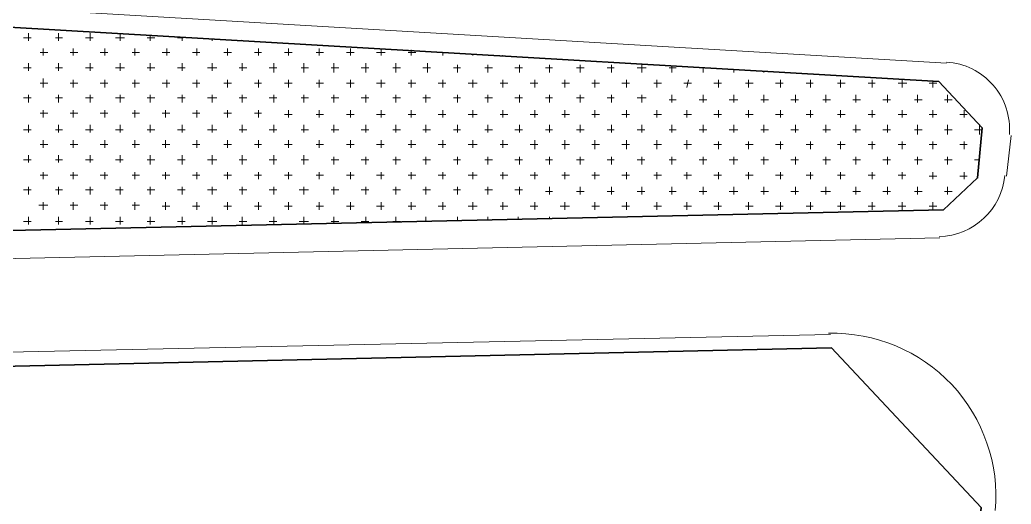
# Model space of a CAD drawing. Header units: millimetres. Extents: x -1787 to 4633, y 81 to 2259.
# Drawn here: x 1353.8 to 1558.5, y 1510.8 to 1611 of the extents above; entities that cross this region are included whole.
import ezdxf

# ---------------------------------------------------------------- set-up
doc = ezdxf.new("R2010")
doc.units = ezdxf.units.MM
doc.header["$MEASUREMENT"] = 0
doc.layers.get('0').update_dxf_attribs({"linetype": 'CONTINUOUS'})

msp = doc.modelspace()

# ---------------------------------------------------------------- linework, layer by layer
at = {"color": 5, "linetype": 'Continuous', "lineweight": 20, "true_color": 0x000005}
for points in [[(700.77438, 1651.73576), (1545.15178, 1601.99496), (1545.15178, 1601.99496)], [(1558.5295, 1587.03624), (1557.55657, 1578.64476), (1557.55657, 1578.64476)], [(1543.814, 1565.87512), (551.91683, 1543.74107), (551.91683, 1543.74107)], [(1174.95376, 1538.5116), (1521.19349, 1545.93015), (1521.19349, 1545.93015)]]:
    msp.add_lwpolyline(points, dxfattribs=at)
at = {"color": 1, "linetype": 'Continuous', "lineweight": 35, "true_color": 0x000001}
for points in [[(1543.57077, 1598.22488), (698.95014, 1647.72245), (531.72863, 1598.22488), (523.33715, 1582.29323), (527.95855, 1568.0642), (553.13299, 1549.70024), (1544.5437, 1571.71267), (1551.5974, 1578.27991), (1552.57033, 1588.61724)], [(1150.99548, 1511.02646), (1174.95376, 1535.34959), (1521.43673, 1543.13299), (1552.3271, 1510.17515), (1519.61249, 1133.77474), (1489.3302, 1106.04638), (1174.95376, 1106.28961), (1150.63063, 1130.61274)]]:
    msp.add_lwpolyline(points, close=True, dxfattribs=at)
at = {"color": 3, "linetype": 'Continuous', "lineweight": 15, "true_color": 0x000003}
for points in [[(1354.58007, 1607.22444), (1356.16107, 1607.22444), (1356.16107, 1607.22444)], [(1355.55299, 1606.61636), (1355.55299, 1608.19736), (1355.55299, 1608.19736)], [(1361.14731, 1607.22444), (1362.6067, 1607.22444), (1362.6067, 1607.22444)], [(1361.75539, 1606.61636), (1361.75539, 1608.19736), (1361.75539, 1608.19736)], [(1367.34971, 1607.22444), (1368.93071, 1607.22444), (1368.93071, 1607.22444)], [(1368.32263, 1606.61636), (1368.32263, 1608.19736), (1368.32263, 1608.19736)], [(1373.55211, 1607.22444), (1375.37634, 1607.22444), (1375.37634, 1607.22444)], [(1374.52503, 1606.61636), (1374.52503, 1608.19736), (1374.52503, 1608.19736)], [(1380.11935, 1607.22444), (1381.70035, 1607.22444), (1381.70035, 1607.22444)], [(1380.72743, 1606.61636), (1380.72743, 1607.83251), (1380.72743, 1607.83251)], [(1386.32175, 1607.22444), (1387.5379, 1607.22444), (1387.5379, 1607.22444)], [(1387.29467, 1606.61636), (1387.29467, 1607.22444), (1387.29467, 1607.22444)], [(1393.49707, 1606.61636), (1393.49707, 1606.98121), (1393.49707, 1606.98121)], [(1399.69947, 1606.61636), (1399.57785, 1606.73797), (1399.57785, 1606.73797)], [(1357.9853, 1604.18405), (1359.56631, 1604.18405), (1359.56631, 1604.18405)], [(1358.59338, 1603.57597), (1358.59338, 1605.03536), (1358.59338, 1605.03536)], [(1364.1877, 1604.18405), (1365.7687, 1604.18405), (1365.7687, 1604.18405)], [(1364.79578, 1603.57597), (1364.79578, 1605.03536), (1364.79578, 1605.03536)], [(1370.3901, 1604.18405), (1371.9711, 1604.18405), (1371.9711, 1604.18405)], [(1371.36302, 1603.57597), (1371.36302, 1605.03536), (1371.36302, 1605.03536)], [(1376.95734, 1604.18405), (1378.53835, 1604.18405), (1378.53835, 1604.18405)], [(1377.56542, 1603.57597), (1377.56542, 1605.03536), (1377.56542, 1605.03536)], [(1383.15974, 1604.18405), (1384.74074, 1604.18405), (1384.74074, 1604.18405)], [(1384.13267, 1603.57597), (1384.13267, 1605.03536), (1384.13267, 1605.03536)], [(1389.48375, 1604.18405), (1390.94314, 1604.18405), (1390.94314, 1604.18405)], [(1390.33506, 1603.57597), (1390.33506, 1605.03536), (1390.33506, 1605.03536)], [(1395.92938, 1604.18405), (1397.51039, 1604.18405), (1397.51039, 1604.18405)], [(1396.65908, 1603.57597), (1396.65908, 1605.03536), (1396.65908, 1605.03536)], [(1402.2534, 1604.18405), (1403.71278, 1604.18405), (1403.71278, 1604.18405)], [(1403.10471, 1603.57597), (1403.10471, 1605.03536), (1403.10471, 1605.03536)], [(1408.45579, 1604.18405), (1410.0368, 1604.18405), (1410.0368, 1604.18405)], [(1409.3071, 1603.57597), (1409.3071, 1605.03536), (1409.3071, 1605.03536)], [(1415.02304, 1604.18405), (1416.48243, 1604.18405), (1416.48243, 1604.18405)], [(1415.63112, 1603.57597), (1415.63112, 1605.03536), (1415.63112, 1605.03536)], [(1421.22544, 1604.18405), (1422.80644, 1604.18405), (1422.80644, 1604.18405)], [(1422.07675, 1603.57597), (1422.07675, 1605.03536), (1422.07675, 1605.03536)], [(1427.42783, 1604.18405), (1429.25207, 1604.18405), (1429.25207, 1604.18405)], [(1428.40076, 1603.57597), (1428.40076, 1605.03536), (1428.40076, 1605.03536)], [(1433.99508, 1604.18405), (1435.57608, 1604.18405), (1435.57608, 1604.18405)], [(1434.60316, 1603.57597), (1434.60316, 1604.79212), (1434.60316, 1604.79212)], [(1440.19748, 1604.18405), (1441.77848, 1604.18405), (1441.77848, 1604.18405)], [(1441.1704, 1603.57597), (1441.1704, 1604.18405), (1441.1704, 1604.18405)], [(1447.3728, 1603.57597), (1447.3728, 1603.8192), (1447.3728, 1603.8192)], [(1453.5752, 1603.57597), (1453.45358, 1603.57597), (1453.45358, 1603.57597)], [(1355.55299, 1600.41396), (1355.55299, 1601.99496), (1355.55299, 1601.99496)], [(1361.75539, 1600.41396), (1361.75539, 1601.99496), (1361.75539, 1601.99496)], [(1368.32263, 1600.41396), (1368.32263, 1601.99496), (1368.32263, 1601.99496)], [(1374.52503, 1600.41396), (1374.52503, 1601.99496), (1374.52503, 1601.99496)], [(1380.72743, 1600.41396), (1380.72743, 1601.99496), (1380.72743, 1601.99496)], [(1387.29467, 1600.41396), (1387.29467, 1601.99496), (1387.29467, 1601.99496)], [(1393.49707, 1600.41396), (1393.49707, 1601.99496), (1393.49707, 1601.99496)], [(1399.69947, 1600.41396), (1399.69947, 1601.99496), (1399.69947, 1601.99496)], [(1406.26671, 1600.04911), (1406.26671, 1601.99496), (1406.26671, 1601.99496)], [(1412.46911, 1600.04911), (1412.46911, 1601.99496), (1412.46911, 1601.99496)], [(1418.67151, 1600.04911), (1418.67151, 1601.99496), (1418.67151, 1601.99496)], [(1425.23875, 1600.04911), (1425.23875, 1601.99496), (1425.23875, 1601.99496)], [(1431.44115, 1600.04911), (1431.44115, 1601.99496), (1431.44115, 1601.99496)], [(1438.0084, 1600.04911), (1438.0084, 1601.99496), (1438.0084, 1601.99496)], [(1444.21079, 1600.04911), (1444.21079, 1601.63012), (1444.21079, 1601.63012)], [(1450.41319, 1600.04911), (1450.41319, 1601.63012), (1450.41319, 1601.63012)], [(1456.98044, 1600.04911), (1456.98044, 1601.63012), (1456.98044, 1601.63012)], [(1463.18283, 1600.04911), (1463.18283, 1601.63012), (1463.18283, 1601.63012)], [(1469.50685, 1600.04911), (1469.50685, 1601.63012), (1469.50685, 1601.63012)], [(1475.95248, 1600.04911), (1475.95248, 1601.63012), (1475.95248, 1601.63012)], [(1482.27649, 1600.04911), (1482.27649, 1601.63012), (1482.27649, 1601.63012)], [(1488.47889, 1600.04911), (1488.47889, 1601.38689), (1488.47889, 1601.38689)], [(1354.58007, 1601.02204), (1356.16107, 1601.02204), (1356.16107, 1601.02204)], [(1361.14731, 1601.02204), (1362.6067, 1601.02204), (1362.6067, 1601.02204)], [(1367.34971, 1601.02204), (1368.93071, 1601.02204), (1368.93071, 1601.02204)], [(1373.55211, 1601.02204), (1375.37634, 1601.02204), (1375.37634, 1601.02204)], [(1380.11935, 1601.02204), (1381.70035, 1601.02204), (1381.70035, 1601.02204)], [(1386.32175, 1601.02204), (1387.90275, 1601.02204), (1387.90275, 1601.02204)], [(1392.52415, 1601.02204), (1394.47, 1601.02204), (1394.47, 1601.02204)], [(1399.09139, 1601.02204), (1400.67239, 1601.02204), (1400.67239, 1601.02204)], [(1405.29379, 1601.02204), (1406.87479, 1601.02204), (1406.87479, 1601.02204)], [(1411.86103, 1601.02204), (1413.44204, 1601.02204), (1413.44204, 1601.02204)], [(1418.06343, 1601.02204), (1419.64443, 1601.02204), (1419.64443, 1601.02204)], [(1424.26583, 1601.02204), (1425.84683, 1601.02204), (1425.84683, 1601.02204)], [(1430.83307, 1601.02204), (1432.41408, 1601.02204), (1432.41408, 1601.02204)], [(1437.03547, 1601.02204), (1438.61647, 1601.02204), (1438.61647, 1601.02204)], [(1443.35948, 1601.02204), (1444.81887, 1601.02204), (1444.81887, 1601.02204)], [(1449.80511, 1601.02204), (1451.38612, 1601.02204), (1451.38612, 1601.02204)], [(1456.00751, 1601.02204), (1457.58851, 1601.02204), (1457.58851, 1601.02204)], [(1462.33152, 1601.02204), (1463.79091, 1601.02204), (1463.79091, 1601.02204)], [(1468.77715, 1601.02204), (1470.35816, 1601.02204), (1470.35816, 1601.02204)], [(1475.10117, 1601.02204), (1476.56055, 1601.02204), (1476.56055, 1601.02204)], [(1481.30356, 1601.02204), (1483.1278, 1601.02204), (1483.1278, 1601.02204)], [(1487.87081, 1601.02204), (1489.3302, 1601.02204), (1489.3302, 1601.02204)], [(1494.07321, 1601.02204), (1495.65421, 1601.02204), (1495.65421, 1601.02204)], [(1494.92452, 1600.04911), (1494.92452, 1601.02204), (1494.92452, 1601.02204)], [(1501.24853, 1600.04911), (1501.24853, 1600.77881), (1501.24853, 1600.77881)], [(1507.45093, 1600.04911), (1507.45093, 1600.41396), (1507.45093, 1600.41396)], [(1357.9853, 1597.86003), (1359.56631, 1597.86003), (1359.56631, 1597.86003)], [(1358.59338, 1597.00872), (1358.59338, 1598.83296), (1358.59338, 1598.83296)], [(1364.1877, 1597.86003), (1365.7687, 1597.86003), (1365.7687, 1597.86003)], [(1364.79578, 1597.00872), (1364.79578, 1598.58973), (1364.79578, 1598.58973)], [(1370.3901, 1597.86003), (1371.9711, 1597.86003), (1371.9711, 1597.86003)], [(1371.36302, 1597.00872), (1371.36302, 1598.58973), (1371.36302, 1598.58973)], [(1376.95734, 1597.86003), (1378.53835, 1597.86003), (1378.53835, 1597.86003)], [(1377.56542, 1597.00872), (1377.56542, 1598.58973), (1377.56542, 1598.58973)], [(1383.15974, 1597.86003), (1384.74074, 1597.86003), (1384.74074, 1597.86003)], [(1384.13267, 1597.00872), (1384.13267, 1598.58973), (1384.13267, 1598.58973)], [(1389.48375, 1597.86003), (1390.94314, 1597.86003), (1390.94314, 1597.86003)], [(1390.33506, 1597.00872), (1390.33506, 1598.58973), (1390.33506, 1598.58973)], [(1395.92938, 1597.86003), (1397.51039, 1597.86003), (1397.51039, 1597.86003)], [(1396.65908, 1597.00872), (1396.65908, 1598.58973), (1396.65908, 1598.58973)], [(1402.2534, 1597.86003), (1403.71278, 1597.86003), (1403.71278, 1597.86003)], [(1403.10471, 1597.00872), (1403.10471, 1598.58973), (1403.10471, 1598.58973)], [(1408.45579, 1597.86003), (1410.0368, 1597.86003), (1410.0368, 1597.86003)], [(1409.3071, 1597.00872), (1409.3071, 1598.58973), (1409.3071, 1598.58973)], [(1415.02304, 1597.86003), (1416.48243, 1597.86003), (1416.48243, 1597.86003)], [(1415.63112, 1597.00872), (1415.63112, 1598.58973), (1415.63112, 1598.58973)], [(1421.22544, 1597.86003), (1422.80644, 1597.86003), (1422.80644, 1597.86003)], [(1422.07675, 1597.00872), (1422.07675, 1598.58973), (1422.07675, 1598.58973)], [(1427.42783, 1597.86003), (1429.25207, 1597.86003), (1429.25207, 1597.86003)], [(1428.40076, 1597.00872), (1428.40076, 1598.58973), (1428.40076, 1598.58973)], [(1433.99508, 1597.86003), (1435.57608, 1597.86003), (1435.57608, 1597.86003)], [(1434.60316, 1597.00872), (1434.60316, 1598.58973), (1434.60316, 1598.58973)], [(1440.19748, 1597.86003), (1441.77848, 1597.86003), (1441.77848, 1597.86003)], [(1441.1704, 1597.00872), (1441.1704, 1598.58973), (1441.1704, 1598.58973)], [(1446.39987, 1597.86003), (1448.22411, 1597.86003), (1448.22411, 1597.86003)], [(1447.3728, 1597.00872), (1447.3728, 1598.58973), (1447.3728, 1598.58973)], [(1452.96712, 1597.86003), (1454.54812, 1597.86003), (1454.54812, 1597.86003)], [(1453.5752, 1597.00872), (1453.5752, 1598.58973), (1453.5752, 1598.58973)], [(1459.16952, 1597.86003), (1460.75052, 1597.86003), (1460.75052, 1597.86003)], [(1460.14244, 1597.00872), (1460.14244, 1598.58973), (1460.14244, 1598.58973)], [(1465.73676, 1597.86003), (1467.31777, 1597.86003), (1467.31777, 1597.86003)], [(1466.34484, 1597.00872), (1466.34484, 1598.58973), (1466.34484, 1598.58973)], [(1471.93916, 1597.86003), (1473.52016, 1597.86003), (1473.52016, 1597.86003)], [(1472.54724, 1597.00872), (1472.54724, 1598.58973), (1472.54724, 1598.58973)], [(1478.14156, 1597.86003), (1479.72256, 1597.86003), (1479.72256, 1597.86003)], [(1479.11448, 1597.00872), (1479.11448, 1598.58973), (1479.11448, 1598.58973)], [(1484.7088, 1597.86003), (1486.28981, 1597.86003), (1486.28981, 1597.86003)], [(1485.31688, 1597.00872), (1485.31688, 1598.58973), (1485.31688, 1598.58973)], [(1490.9112, 1597.86003), (1492.4922, 1597.86003), (1492.4922, 1597.86003)], [(1491.51928, 1597.00872), (1491.88412, 1598.58973), (1491.88412, 1598.58973)], [(1497.1136, 1597.86003), (1498.6946, 1597.86003), (1498.6946, 1597.86003)], [(1498.08652, 1597.00872), (1498.08652, 1598.58973), (1498.08652, 1598.58973)], [(1503.68084, 1597.86003), (1505.26185, 1597.86003), (1505.26185, 1597.86003)], [(1504.28892, 1597.00872), (1504.28892, 1598.58973), (1504.28892, 1598.58973)], [(1509.88324, 1597.86003), (1511.46424, 1597.86003), (1511.46424, 1597.86003)], [(1510.85616, 1597.00872), (1510.85616, 1598.58973), (1510.85616, 1598.58973)], [(1516.20725, 1597.86003), (1517.66664, 1597.86003), (1517.66664, 1597.86003)], [(1517.05856, 1597.00872), (1517.05856, 1598.58973), (1517.05856, 1598.58973)], [(1522.65288, 1597.86003), (1524.23389, 1597.86003), (1524.23389, 1597.86003)], [(1523.26096, 1597.00872), (1523.26096, 1598.58973), (1523.26096, 1598.58973)], [(1528.9769, 1597.86003), (1530.43628, 1597.86003), (1530.43628, 1597.86003)], [(1529.82821, 1597.00872), (1529.82821, 1598.58973), (1529.82821, 1598.58973)], [(1535.17929, 1597.86003), (1537.00353, 1597.86003), (1537.00353, 1597.86003)], [(1536.0306, 1597.00872), (1536.0306, 1598.58973), (1536.0306, 1598.58973)], [(1541.62492, 1597.86003), (1543.20593, 1597.86003), (1543.20593, 1597.86003)], [(1542.35462, 1597.00872), (1542.35462, 1598.22488), (1542.35462, 1598.22488)], [(1355.55299, 1593.84672), (1355.55299, 1595.42772), (1355.55299, 1595.42772)], [(1361.75539, 1593.84672), (1361.75539, 1595.42772), (1361.75539, 1595.42772)], [(1368.32263, 1593.84672), (1368.32263, 1595.42772), (1368.32263, 1595.42772)], [(1374.52503, 1593.84672), (1374.52503, 1595.42772), (1374.52503, 1595.42772)], [(1380.72743, 1593.84672), (1380.72743, 1595.42772), (1380.72743, 1595.42772)], [(1387.29467, 1593.84672), (1387.29467, 1595.42772), (1387.29467, 1595.42772)], [(1393.49707, 1593.84672), (1393.49707, 1595.42772), (1393.49707, 1595.42772)], [(1399.69947, 1593.84672), (1399.69947, 1595.42772), (1399.69947, 1595.42772)], [(1406.26671, 1593.84672), (1406.26671, 1595.42772), (1406.26671, 1595.42772)], [(1412.46911, 1593.84672), (1412.46911, 1595.42772), (1412.46911, 1595.42772)], [(1418.67151, 1593.84672), (1418.67151, 1595.42772), (1418.67151, 1595.42772)], [(1425.23875, 1593.84672), (1425.23875, 1595.42772), (1425.23875, 1595.42772)], [(1431.44115, 1593.84672), (1431.44115, 1595.42772), (1431.44115, 1595.42772)], [(1437.64355, 1593.84672), (1437.64355, 1595.42772), (1437.64355, 1595.42772)], [(1444.21079, 1593.84672), (1444.21079, 1595.42772), (1444.21079, 1595.42772)], [(1450.41319, 1593.84672), (1450.41319, 1595.42772), (1450.41319, 1595.42772)], [(1456.98044, 1593.84672), (1456.98044, 1595.42772), (1456.98044, 1595.42772)], [(1463.18283, 1593.84672), (1463.18283, 1595.42772), (1463.18283, 1595.42772)], [(1469.50685, 1593.84672), (1469.50685, 1595.42772), (1469.50685, 1595.42772)], [(1475.95248, 1593.84672), (1475.95248, 1595.42772), (1475.95248, 1595.42772)], [(1482.27649, 1593.84672), (1482.27649, 1595.42772), (1482.27649, 1595.42772)], [(1488.47889, 1593.84672), (1488.47889, 1595.42772), (1488.47889, 1595.42772)], [(1494.92452, 1593.84672), (1494.92452, 1595.42772), (1494.92452, 1595.42772)], [(1501.24853, 1593.84672), (1501.24853, 1595.42772), (1501.24853, 1595.42772)], [(1507.45093, 1593.84672), (1507.45093, 1595.42772), (1507.45093, 1595.42772)], [(1514.01817, 1593.84672), (1514.01817, 1595.42772), (1514.01817, 1595.42772)], [(1520.22057, 1593.84672), (1520.22057, 1595.42772), (1520.22057, 1595.42772)], [(1526.42297, 1593.84672), (1526.42297, 1595.42772), (1526.42297, 1595.42772)], [(1532.99021, 1593.84672), (1532.99021, 1595.42772), (1532.99021, 1595.42772)], [(1539.19261, 1593.84672), (1539.19261, 1595.42772), (1539.19261, 1595.42772)], [(1545.39501, 1593.84672), (1545.39501, 1595.42772), (1545.39501, 1595.42772)], [(1354.58007, 1594.81964), (1356.16107, 1594.81964), (1356.16107, 1594.81964)], [(1361.14731, 1594.81964), (1362.6067, 1594.81964), (1362.6067, 1594.81964)], [(1367.34971, 1594.81964), (1368.93071, 1594.81964), (1368.93071, 1594.81964)], [(1373.55211, 1594.81964), (1375.37634, 1594.81964), (1375.37634, 1594.81964)], [(1380.11935, 1594.81964), (1381.70035, 1594.81964), (1381.70035, 1594.81964)], [(1386.32175, 1594.81964), (1387.90275, 1594.81964), (1387.90275, 1594.81964)], [(1392.52415, 1594.81964), (1394.47, 1594.81964), (1394.47, 1594.81964)], [(1399.09139, 1594.81964), (1400.67239, 1594.81964), (1400.67239, 1594.81964)], [(1405.29379, 1594.81964), (1406.87479, 1594.81964), (1406.87479, 1594.81964)], [(1411.86103, 1594.81964), (1413.44204, 1594.81964), (1413.44204, 1594.81964)], [(1418.06343, 1594.81964), (1419.64443, 1594.81964), (1419.64443, 1594.81964)], [(1424.26583, 1594.81964), (1425.84683, 1594.81964), (1425.84683, 1594.81964)], [(1430.83307, 1594.81964), (1432.41408, 1594.81964), (1432.41408, 1594.81964)], [(1437.03547, 1594.81964), (1438.61647, 1594.81964), (1438.61647, 1594.81964)], [(1443.35948, 1594.81964), (1444.81887, 1594.81964), (1444.81887, 1594.81964)], [(1449.80511, 1594.81964), (1451.38612, 1594.81964), (1451.38612, 1594.81964)], [(1456.00751, 1594.81964), (1457.58851, 1594.81964), (1457.58851, 1594.81964)], [(1462.33152, 1594.81964), (1463.79091, 1594.81964), (1463.79091, 1594.81964)], [(1468.77715, 1594.81964), (1470.35816, 1594.81964), (1470.35816, 1594.81964)], [(1475.10117, 1594.81964), (1476.56055, 1594.81964), (1476.56055, 1594.81964)], [(1481.30356, 1594.81964), (1483.1278, 1594.81964), (1483.1278, 1594.81964)], [(1487.87081, 1594.45479), (1489.3302, 1594.45479), (1489.3302, 1594.45479)], [(1494.07321, 1594.45479), (1495.65421, 1594.45479), (1495.65421, 1594.45479)], [(1500.2756, 1594.45479), (1502.09984, 1594.45479), (1502.09984, 1594.45479)], [(1506.84285, 1594.45479), (1508.42385, 1594.45479), (1508.42385, 1594.45479)], [(1513.04525, 1594.45479), (1514.62625, 1594.45479), (1514.62625, 1594.45479)], [(1519.61249, 1594.45479), (1521.19349, 1594.45479), (1521.19349, 1594.45479)], [(1525.81489, 1594.45479), (1527.39589, 1594.45479), (1527.39589, 1594.45479)], [(1532.01729, 1594.45479), (1533.59829, 1594.45479), (1533.59829, 1594.45479)], [(1538.58453, 1594.45479), (1540.16553, 1594.45479), (1540.16553, 1594.45479)], [(1544.78693, 1594.45479), (1546.36793, 1594.45479), (1546.36793, 1594.45479)], [(1357.9853, 1591.65763), (1359.56631, 1591.65763), (1359.56631, 1591.65763)], [(1358.59338, 1590.80632), (1358.59338, 1592.26571), (1358.59338, 1592.26571)], [(1364.1877, 1591.65763), (1365.7687, 1591.65763), (1365.7687, 1591.65763)], [(1364.79578, 1590.80632), (1364.79578, 1592.26571), (1364.79578, 1592.26571)], [(1370.3901, 1591.65763), (1371.9711, 1591.65763), (1371.9711, 1591.65763)], [(1371.36302, 1590.80632), (1371.36302, 1592.26571), (1371.36302, 1592.26571)], [(1376.95734, 1591.65763), (1378.53835, 1591.65763), (1378.53835, 1591.65763)], [(1377.56542, 1590.80632), (1377.56542, 1592.26571), (1377.56542, 1592.26571)], [(1383.15974, 1591.65763), (1384.74074, 1591.65763), (1384.74074, 1591.65763)], [(1383.88943, 1590.80632), (1383.88943, 1592.26571), (1383.88943, 1592.26571)], [(1389.48375, 1591.65763), (1390.94314, 1591.65763), (1390.94314, 1591.65763)], [(1390.33506, 1590.80632), (1390.33506, 1592.26571), (1390.33506, 1592.26571)], [(1395.92938, 1591.65763), (1397.51039, 1591.65763), (1397.51039, 1591.65763)], [(1396.65908, 1590.80632), (1396.65908, 1592.26571), (1396.65908, 1592.26571)], [(1402.2534, 1591.65763), (1403.71278, 1591.65763), (1403.71278, 1591.65763)], [(1403.10471, 1590.80632), (1403.10471, 1592.26571), (1403.10471, 1592.26571)], [(1408.45579, 1591.4144), (1410.0368, 1591.4144), (1410.0368, 1591.4144)], [(1409.3071, 1590.80632), (1409.3071, 1592.26571), (1409.3071, 1592.26571)], [(1415.02304, 1591.4144), (1416.48243, 1591.4144), (1416.48243, 1591.4144)], [(1415.63112, 1590.80632), (1415.63112, 1592.26571), (1415.63112, 1592.26571)], [(1421.22544, 1591.4144), (1422.80644, 1591.4144), (1422.80644, 1591.4144)], [(1422.07675, 1590.80632), (1422.07675, 1592.26571), (1422.07675, 1592.26571)], [(1427.42783, 1591.4144), (1429.25207, 1591.4144), (1429.25207, 1591.4144)], [(1428.40076, 1590.80632), (1428.40076, 1592.26571), (1428.40076, 1592.26571)], [(1433.99508, 1591.4144), (1435.57608, 1591.4144), (1435.57608, 1591.4144)], [(1434.60316, 1590.80632), (1434.60316, 1592.26571), (1434.60316, 1592.26571)], [(1440.19748, 1591.4144), (1441.77848, 1591.4144), (1441.77848, 1591.4144)], [(1441.1704, 1590.80632), (1441.1704, 1592.26571), (1441.1704, 1592.26571)], [(1446.39987, 1591.4144), (1448.22411, 1591.4144), (1448.22411, 1591.4144)], [(1447.3728, 1590.80632), (1447.3728, 1592.26571), (1447.3728, 1592.26571)], [(1452.96712, 1591.4144), (1454.54812, 1591.4144), (1454.54812, 1591.4144)], [(1453.5752, 1590.80632), (1453.5752, 1592.26571), (1453.5752, 1592.26571)], [(1459.16952, 1591.4144), (1460.75052, 1591.4144), (1460.75052, 1591.4144)], [(1460.14244, 1590.80632), (1460.14244, 1592.26571), (1460.14244, 1592.26571)], [(1465.73676, 1591.4144), (1467.31777, 1591.4144), (1467.31777, 1591.4144)], [(1466.34484, 1590.80632), (1466.34484, 1592.26571), (1466.34484, 1592.26571)], [(1471.93916, 1591.4144), (1473.52016, 1591.4144), (1473.52016, 1591.4144)], [(1472.54724, 1590.80632), (1472.54724, 1592.26571), (1472.54724, 1592.26571)], [(1478.14156, 1591.4144), (1479.72256, 1591.4144), (1479.72256, 1591.4144)], [(1479.11448, 1590.80632), (1479.11448, 1592.26571), (1479.11448, 1592.26571)], [(1484.7088, 1591.4144), (1486.28981, 1591.4144), (1486.28981, 1591.4144)], [(1485.31688, 1590.80632), (1485.31688, 1592.26571), (1485.31688, 1592.26571)], [(1490.9112, 1591.4144), (1492.4922, 1591.4144), (1492.4922, 1591.4144)], [(1491.51928, 1590.80632), (1491.51928, 1592.26571), (1491.51928, 1592.26571)], [(1497.1136, 1591.4144), (1498.6946, 1591.4144), (1498.6946, 1591.4144)], [(1498.08652, 1590.80632), (1498.08652, 1592.26571), (1498.08652, 1592.26571)], [(1503.68084, 1591.4144), (1505.26185, 1591.4144), (1505.26185, 1591.4144)], [(1504.28892, 1590.80632), (1504.28892, 1592.26571), (1504.28892, 1592.26571)], [(1509.88324, 1591.4144), (1511.46424, 1591.4144), (1511.46424, 1591.4144)], [(1510.85616, 1590.80632), (1510.85616, 1592.26571), (1510.85616, 1592.26571)], [(1516.20725, 1591.4144), (1517.66664, 1591.4144), (1517.66664, 1591.4144)], [(1517.05856, 1590.80632), (1517.05856, 1592.26571), (1517.05856, 1592.26571)], [(1522.65288, 1591.4144), (1524.23389, 1591.4144), (1524.23389, 1591.4144)], [(1523.26096, 1590.80632), (1523.26096, 1592.26571), (1523.26096, 1592.26571)], [(1528.9769, 1591.4144), (1530.43628, 1591.4144), (1530.43628, 1591.4144)], [(1529.82821, 1590.80632), (1529.82821, 1592.26571), (1529.82821, 1592.26571)], [(1535.17929, 1591.4144), (1537.00353, 1591.4144), (1537.00353, 1591.4144)], [(1536.0306, 1590.80632), (1536.0306, 1592.26571), (1536.0306, 1592.26571)], [(1541.62492, 1591.4144), (1543.20593, 1591.4144), (1543.20593, 1591.4144)], [(1542.35462, 1590.80632), (1542.35462, 1592.26571), (1542.35462, 1592.26571)], [(1547.94894, 1591.4144), (1549.40832, 1591.4144), (1549.40832, 1591.4144)], [(1548.80025, 1590.80632), (1548.80025, 1592.26571), (1548.80025, 1592.26571)], [(1355.55299, 1587.64432), (1355.55299, 1589.22532), (1355.55299, 1589.22532)], [(1361.75539, 1587.64432), (1361.75539, 1589.22532), (1361.75539, 1589.22532)], [(1368.32263, 1587.64432), (1368.32263, 1589.22532), (1368.32263, 1589.22532)], [(1374.52503, 1587.64432), (1374.52503, 1589.22532), (1374.52503, 1589.22532)], [(1380.72743, 1587.64432), (1380.72743, 1589.22532), (1380.72743, 1589.22532)], [(1387.29467, 1587.64432), (1387.29467, 1589.22532), (1387.29467, 1589.22532)], [(1393.49707, 1587.64432), (1393.49707, 1589.22532), (1393.49707, 1589.22532)], [(1399.69947, 1587.64432), (1399.69947, 1589.22532), (1399.69947, 1589.22532)], [(1406.26671, 1587.64432), (1406.26671, 1589.22532), (1406.26671, 1589.22532)], [(1412.46911, 1587.64432), (1412.46911, 1589.22532), (1412.46911, 1589.22532)], [(1418.67151, 1587.64432), (1418.67151, 1589.22532), (1418.67151, 1589.22532)], [(1425.23875, 1587.64432), (1425.23875, 1589.22532), (1425.23875, 1589.22532)], [(1431.44115, 1587.64432), (1431.44115, 1589.22532), (1431.44115, 1589.22532)], [(1437.64355, 1587.64432), (1437.64355, 1589.22532), (1437.64355, 1589.22532)], [(1444.21079, 1587.64432), (1444.21079, 1589.22532), (1444.21079, 1589.22532)], [(1450.41319, 1587.64432), (1450.41319, 1589.22532), (1450.41319, 1589.22532)], [(1456.98044, 1587.64432), (1456.98044, 1589.22532), (1456.98044, 1589.22532)], [(1463.18283, 1587.64432), (1463.18283, 1589.22532), (1463.18283, 1589.22532)], [(1469.50685, 1587.64432), (1469.50685, 1589.22532), (1469.50685, 1589.22532)], [(1475.95248, 1587.64432), (1475.95248, 1589.22532), (1475.95248, 1589.22532)], [(1482.27649, 1587.64432), (1482.27649, 1589.22532), (1482.27649, 1589.22532)], [(1488.47889, 1587.64432), (1488.47889, 1589.22532), (1488.47889, 1589.22532)], [(1494.92452, 1587.64432), (1494.92452, 1589.22532), (1494.92452, 1589.22532)], [(1501.24853, 1587.64432), (1501.24853, 1589.22532), (1501.24853, 1589.22532)], [(1507.45093, 1587.64432), (1507.45093, 1589.22532), (1507.45093, 1589.22532)], [(1514.01817, 1587.64432), (1514.01817, 1589.22532), (1514.01817, 1589.22532)], [(1520.22057, 1587.64432), (1520.22057, 1589.22532), (1520.22057, 1589.22532)], [(1526.42297, 1587.64432), (1526.42297, 1589.22532), (1526.42297, 1589.22532)], [(1532.99021, 1587.64432), (1532.99021, 1589.22532), (1532.99021, 1589.22532)], [(1539.19261, 1587.27947), (1539.19261, 1589.22532), (1539.19261, 1589.22532)], [(1545.39501, 1587.27947), (1545.39501, 1589.22532), (1545.39501, 1589.22532)], [(1551.96225, 1587.27947), (1551.96225, 1589.22532), (1551.96225, 1589.22532)], [(1354.58007, 1588.2524), (1356.16107, 1588.2524), (1356.16107, 1588.2524)], [(1361.14731, 1588.2524), (1362.6067, 1588.2524), (1362.6067, 1588.2524)], [(1367.34971, 1588.2524), (1368.93071, 1588.2524), (1368.93071, 1588.2524)], [(1373.55211, 1588.2524), (1375.13311, 1588.2524), (1375.13311, 1588.2524)], [(1380.11935, 1588.2524), (1381.70035, 1588.2524), (1381.70035, 1588.2524)], [(1386.32175, 1588.2524), (1387.90275, 1588.2524), (1387.90275, 1588.2524)], [(1392.52415, 1588.2524), (1394.47, 1588.2524), (1394.47, 1588.2524)], [(1399.09139, 1588.2524), (1400.67239, 1588.2524), (1400.67239, 1588.2524)], [(1405.29379, 1588.2524), (1406.87479, 1588.2524), (1406.87479, 1588.2524)], [(1411.86103, 1588.2524), (1413.44204, 1588.2524), (1413.44204, 1588.2524)], [(1418.06343, 1588.2524), (1419.64443, 1588.2524), (1419.64443, 1588.2524)], [(1424.26583, 1588.2524), (1425.84683, 1588.2524), (1425.84683, 1588.2524)], [(1430.83307, 1588.2524), (1432.41408, 1588.2524), (1432.41408, 1588.2524)], [(1437.03547, 1588.2524), (1438.61647, 1588.2524), (1438.61647, 1588.2524)], [(1443.35948, 1588.2524), (1444.81887, 1588.2524), (1444.81887, 1588.2524)], [(1449.80511, 1588.2524), (1451.38612, 1588.2524), (1451.38612, 1588.2524)], [(1456.00751, 1588.2524), (1457.58851, 1588.2524), (1457.58851, 1588.2524)], [(1462.33152, 1588.2524), (1463.79091, 1588.2524), (1463.79091, 1588.2524)], [(1468.77715, 1588.2524), (1470.35816, 1588.2524), (1470.35816, 1588.2524)], [(1475.10117, 1588.2524), (1476.56055, 1588.2524), (1476.56055, 1588.2524)], [(1481.30356, 1588.2524), (1482.88457, 1588.2524), (1482.88457, 1588.2524)], [(1487.87081, 1588.2524), (1489.3302, 1588.2524), (1489.3302, 1588.2524)], [(1494.07321, 1588.2524), (1495.65421, 1588.2524), (1495.65421, 1588.2524)], [(1500.2756, 1588.2524), (1502.09984, 1588.2524), (1502.09984, 1588.2524)], [(1506.84285, 1588.2524), (1508.42385, 1588.2524), (1508.42385, 1588.2524)], [(1513.04525, 1588.2524), (1514.62625, 1588.2524), (1514.62625, 1588.2524)], [(1519.61249, 1588.2524), (1521.19349, 1588.2524), (1521.19349, 1588.2524)], [(1525.81489, 1588.2524), (1527.39589, 1588.2524), (1527.39589, 1588.2524)], [(1532.01729, 1588.2524), (1533.59829, 1588.2524), (1533.59829, 1588.2524)], [(1538.58453, 1588.2524), (1540.16553, 1588.2524), (1540.16553, 1588.2524)], [(1544.78693, 1588.2524), (1546.36793, 1588.2524), (1546.36793, 1588.2524)], [(1550.98933, 1588.2524), (1552.57033, 1588.2524), (1552.57033, 1588.2524)], [(1357.9853, 1585.21201), (1359.56631, 1585.21201), (1359.56631, 1585.21201)], [(1358.59338, 1584.48231), (1358.59338, 1586.06331), (1358.59338, 1586.06331)], [(1364.1877, 1585.21201), (1365.7687, 1585.21201), (1365.7687, 1585.21201)], [(1364.79578, 1584.48231), (1364.79578, 1586.06331), (1364.79578, 1586.06331)], [(1370.3901, 1585.21201), (1371.9711, 1585.21201), (1371.9711, 1585.21201)], [(1371.36302, 1584.48231), (1371.36302, 1586.06331), (1371.36302, 1586.06331)], [(1376.95734, 1585.21201), (1378.53835, 1585.21201), (1378.53835, 1585.21201)], [(1377.56542, 1584.48231), (1377.56542, 1586.06331), (1377.56542, 1586.06331)], [(1383.15974, 1585.21201), (1384.74074, 1585.21201), (1384.74074, 1585.21201)], [(1383.88943, 1584.48231), (1383.88943, 1586.06331), (1383.88943, 1586.06331)], [(1389.48375, 1585.21201), (1390.94314, 1585.21201), (1390.94314, 1585.21201)], [(1390.33506, 1584.48231), (1390.33506, 1586.06331), (1390.33506, 1586.06331)], [(1395.92938, 1585.21201), (1397.51039, 1585.21201), (1397.51039, 1585.21201)], [(1396.65908, 1584.48231), (1396.65908, 1586.06331), (1396.65908, 1586.06331)], [(1402.2534, 1585.21201), (1403.71278, 1585.21201), (1403.71278, 1585.21201)], [(1403.10471, 1584.48231), (1403.10471, 1586.06331), (1403.10471, 1586.06331)], [(1408.45579, 1585.21201), (1410.0368, 1585.21201), (1410.0368, 1585.21201)], [(1409.3071, 1584.48231), (1409.3071, 1586.06331), (1409.3071, 1586.06331)], [(1415.02304, 1585.21201), (1416.48243, 1585.21201), (1416.48243, 1585.21201)], [(1415.63112, 1584.48231), (1415.63112, 1586.06331), (1415.63112, 1586.06331)], [(1421.22544, 1585.21201), (1422.80644, 1585.21201), (1422.80644, 1585.21201)], [(1422.07675, 1584.48231), (1422.07675, 1586.06331), (1422.07675, 1586.06331)], [(1427.42783, 1585.21201), (1429.00884, 1585.21201), (1429.00884, 1585.21201)], [(1428.40076, 1584.48231), (1428.40076, 1586.06331), (1428.40076, 1586.06331)], [(1433.99508, 1585.21201), (1435.57608, 1585.21201), (1435.57608, 1585.21201)], [(1434.60316, 1584.48231), (1434.60316, 1586.06331), (1434.60316, 1586.06331)], [(1440.19748, 1585.21201), (1441.77848, 1585.21201), (1441.77848, 1585.21201)], [(1441.1704, 1584.48231), (1441.1704, 1586.06331), (1441.1704, 1586.06331)], [(1446.39987, 1585.21201), (1448.22411, 1585.21201), (1448.22411, 1585.21201)], [(1447.3728, 1584.48231), (1447.3728, 1586.06331), (1447.3728, 1586.06331)], [(1452.96712, 1585.21201), (1454.54812, 1585.21201), (1454.54812, 1585.21201)], [(1453.5752, 1584.48231), (1453.5752, 1586.06331), (1453.5752, 1586.06331)], [(1459.16952, 1585.21201), (1460.75052, 1585.21201), (1460.75052, 1585.21201)], [(1460.14244, 1584.23908), (1460.14244, 1586.06331), (1460.14244, 1586.06331)], [(1465.73676, 1585.21201), (1467.31777, 1585.21201), (1467.31777, 1585.21201)], [(1466.34484, 1584.23908), (1466.34484, 1586.06331), (1466.34484, 1586.06331)], [(1471.93916, 1585.21201), (1473.52016, 1585.21201), (1473.52016, 1585.21201)], [(1472.54724, 1584.23908), (1472.54724, 1586.06331), (1472.54724, 1586.06331)], [(1478.14156, 1585.21201), (1479.72256, 1585.21201), (1479.72256, 1585.21201)], [(1479.11448, 1584.23908), (1479.11448, 1586.06331), (1479.11448, 1586.06331)], [(1484.7088, 1585.21201), (1486.28981, 1585.21201), (1486.28981, 1585.21201)], [(1485.31688, 1584.23908), (1485.31688, 1586.06331), (1485.31688, 1586.06331)], [(1490.9112, 1585.21201), (1492.4922, 1585.21201), (1492.4922, 1585.21201)], [(1491.51928, 1584.23908), (1491.51928, 1586.06331), (1491.51928, 1586.06331)], [(1497.1136, 1585.21201), (1498.6946, 1585.21201), (1498.6946, 1585.21201)], [(1498.08652, 1584.23908), (1498.08652, 1585.82008), (1498.08652, 1585.82008)], [(1503.68084, 1585.21201), (1505.26185, 1585.21201), (1505.26185, 1585.21201)], [(1504.28892, 1584.23908), (1504.28892, 1585.82008), (1504.28892, 1585.82008)], [(1509.88324, 1585.21201), (1511.46424, 1585.21201), (1511.46424, 1585.21201)], [(1510.85616, 1584.23908), (1510.85616, 1585.82008), (1510.85616, 1585.82008)], [(1516.20725, 1585.21201), (1517.66664, 1585.21201), (1517.66664, 1585.21201)], [(1517.05856, 1584.23908), (1517.05856, 1585.82008), (1517.05856, 1585.82008)], [(1522.65288, 1585.21201), (1524.23389, 1585.21201), (1524.23389, 1585.21201)], [(1523.26096, 1584.23908), (1523.26096, 1585.82008), (1523.26096, 1585.82008)], [(1528.9769, 1585.21201), (1530.43628, 1585.21201), (1530.43628, 1585.21201)], [(1529.82821, 1584.23908), (1529.82821, 1585.82008), (1529.82821, 1585.82008)], [(1535.17929, 1585.21201), (1536.7603, 1585.21201), (1536.7603, 1585.21201)], [(1536.0306, 1584.23908), (1536.0306, 1585.82008), (1536.0306, 1585.82008)], [(1541.62492, 1585.21201), (1543.20593, 1585.21201), (1543.20593, 1585.21201)], [(1542.35462, 1584.23908), (1542.35462, 1585.82008), (1542.35462, 1585.82008)], [(1547.94894, 1585.21201), (1549.40832, 1585.21201), (1549.40832, 1585.21201)], [(1548.80025, 1584.23908), (1548.80025, 1585.82008), (1548.80025, 1585.82008)], [(1355.55299, 1581.44192), (1355.55299, 1583.02292), (1355.55299, 1583.02292)], [(1361.75539, 1581.44192), (1361.75539, 1583.02292), (1361.75539, 1583.02292)], [(1368.32263, 1581.44192), (1368.32263, 1583.02292), (1368.32263, 1583.02292)], [(1374.52503, 1581.44192), (1374.52503, 1583.02292), (1374.52503, 1583.02292)], [(1380.72743, 1581.07707), (1380.72743, 1583.02292), (1380.72743, 1583.02292)], [(1387.29467, 1581.07707), (1387.29467, 1583.02292), (1387.29467, 1583.02292)], [(1393.49707, 1581.07707), (1393.49707, 1583.02292), (1393.49707, 1583.02292)], [(1399.69947, 1581.07707), (1399.69947, 1583.02292), (1399.69947, 1583.02292)], [(1406.26671, 1581.07707), (1406.26671, 1583.02292), (1406.26671, 1583.02292)], [(1412.46911, 1581.07707), (1412.46911, 1583.02292), (1412.46911, 1583.02292)], [(1418.67151, 1581.07707), (1418.67151, 1582.65808), (1418.67151, 1582.65808)], [(1425.23875, 1581.07707), (1425.23875, 1582.65808), (1425.23875, 1582.65808)], [(1431.44115, 1581.07707), (1431.44115, 1582.65808), (1431.44115, 1582.65808)], [(1437.64355, 1581.07707), (1437.64355, 1582.65808), (1437.64355, 1582.65808)], [(1444.21079, 1581.07707), (1444.21079, 1582.65808), (1444.21079, 1582.65808)], [(1450.41319, 1581.07707), (1450.41319, 1582.65808), (1450.41319, 1582.65808)], [(1456.98044, 1581.07707), (1456.98044, 1582.65808), (1456.98044, 1582.65808)], [(1463.18283, 1581.07707), (1463.18283, 1582.65808), (1463.18283, 1582.65808)], [(1469.50685, 1581.07707), (1469.50685, 1582.65808), (1469.50685, 1582.65808)], [(1475.95248, 1581.07707), (1475.95248, 1582.65808), (1475.95248, 1582.65808)], [(1482.27649, 1581.07707), (1482.27649, 1582.65808), (1482.27649, 1582.65808)], [(1488.47889, 1581.07707), (1488.47889, 1582.65808), (1488.47889, 1582.65808)], [(1494.92452, 1581.07707), (1494.92452, 1582.65808), (1494.92452, 1582.65808)], [(1501.24853, 1581.07707), (1501.24853, 1582.65808), (1501.24853, 1582.65808)], [(1507.45093, 1581.07707), (1507.45093, 1582.65808), (1507.45093, 1582.65808)], [(1514.01817, 1581.07707), (1514.01817, 1582.65808), (1514.01817, 1582.65808)], [(1520.22057, 1581.07707), (1520.22057, 1582.65808), (1520.22057, 1582.65808)], [(1526.42297, 1581.07707), (1526.42297, 1582.65808), (1526.42297, 1582.65808)], [(1532.99021, 1581.07707), (1532.99021, 1582.65808), (1532.99021, 1582.65808)], [(1539.19261, 1581.07707), (1539.19261, 1582.65808), (1539.19261, 1582.65808)], [(1545.39501, 1581.07707), (1545.39501, 1582.65808), (1545.39501, 1582.65808)], [(1551.96225, 1582.05), (1551.96225, 1582.65808), (1551.96225, 1582.65808)], [(1354.58007, 1582.05), (1356.16107, 1582.05), (1356.16107, 1582.05)], [(1361.14731, 1582.05), (1362.6067, 1582.05), (1362.6067, 1582.05)], [(1367.34971, 1582.05), (1368.93071, 1582.05), (1368.93071, 1582.05)], [(1373.55211, 1582.05), (1375.13311, 1582.05), (1375.13311, 1582.05)], [(1380.11935, 1582.05), (1381.70035, 1582.05), (1381.70035, 1582.05)], [(1386.32175, 1582.05), (1387.90275, 1582.05), (1387.90275, 1582.05)], [(1392.52415, 1582.05), (1394.47, 1582.05), (1394.47, 1582.05)], [(1399.09139, 1582.05), (1400.67239, 1582.05), (1400.67239, 1582.05)], [(1405.29379, 1582.05), (1406.87479, 1582.05), (1406.87479, 1582.05)], [(1411.86103, 1582.05), (1413.44204, 1582.05), (1413.44204, 1582.05)], [(1418.06343, 1582.05), (1419.64443, 1582.05), (1419.64443, 1582.05)], [(1424.26583, 1582.05), (1425.84683, 1582.05), (1425.84683, 1582.05)], [(1430.83307, 1582.05), (1432.41408, 1582.05), (1432.41408, 1582.05)], [(1437.03547, 1582.05), (1438.61647, 1582.05), (1438.61647, 1582.05)], [(1443.35948, 1582.05), (1444.81887, 1582.05), (1444.81887, 1582.05)], [(1449.80511, 1582.05), (1451.38612, 1582.05), (1451.38612, 1582.05)], [(1456.00751, 1582.05), (1457.58851, 1582.05), (1457.58851, 1582.05)], [(1462.33152, 1582.05), (1463.79091, 1582.05), (1463.79091, 1582.05)], [(1468.77715, 1582.05), (1470.35816, 1582.05), (1470.35816, 1582.05)], [(1475.10117, 1582.05), (1476.56055, 1582.05), (1476.56055, 1582.05)], [(1481.30356, 1582.05), (1482.88457, 1582.05), (1482.88457, 1582.05)], [(1487.87081, 1582.05), (1489.3302, 1582.05), (1489.3302, 1582.05)], [(1494.07321, 1582.05), (1495.65421, 1582.05), (1495.65421, 1582.05)], [(1500.2756, 1582.05), (1502.09984, 1582.05), (1502.09984, 1582.05)], [(1506.84285, 1582.05), (1508.42385, 1582.05), (1508.42385, 1582.05)], [(1513.04525, 1582.05), (1514.62625, 1582.05), (1514.62625, 1582.05)], [(1519.61249, 1582.05), (1521.19349, 1582.05), (1521.19349, 1582.05)], [(1525.81489, 1582.05), (1527.39589, 1582.05), (1527.39589, 1582.05)], [(1532.01729, 1582.05), (1533.59829, 1582.05), (1533.59829, 1582.05)], [(1538.58453, 1582.05), (1540.16553, 1582.05), (1540.16553, 1582.05)], [(1544.78693, 1582.05), (1546.36793, 1582.05), (1546.36793, 1582.05)], [(1550.98933, 1582.05), (1551.96225, 1582.05), (1551.96225, 1582.05)], [(1357.9853, 1578.88799), (1359.56631, 1578.88799), (1359.56631, 1578.88799)], [(1358.59338, 1578.03668), (1358.59338, 1579.49607), (1358.59338, 1579.49607)], [(1364.1877, 1578.88799), (1365.7687, 1578.88799), (1365.7687, 1578.88799)], [(1364.79578, 1578.03668), (1364.79578, 1579.49607), (1364.79578, 1579.49607)], [(1370.3901, 1578.88799), (1371.9711, 1578.88799), (1371.9711, 1578.88799)], [(1371.36302, 1578.03668), (1371.36302, 1579.49607), (1371.36302, 1579.49607)], [(1376.95734, 1578.88799), (1378.53835, 1578.88799), (1378.53835, 1578.88799)], [(1377.56542, 1578.03668), (1377.56542, 1579.49607), (1377.56542, 1579.49607)], [(1383.15974, 1578.88799), (1384.74074, 1578.88799), (1384.74074, 1578.88799)], [(1383.88943, 1578.03668), (1383.88943, 1579.49607), (1383.88943, 1579.49607)], [(1389.48375, 1578.88799), (1390.94314, 1578.88799), (1390.94314, 1578.88799)], [(1390.33506, 1578.03668), (1390.33506, 1579.49607), (1390.33506, 1579.49607)], [(1395.92938, 1578.88799), (1397.51039, 1578.88799), (1397.51039, 1578.88799)], [(1396.65908, 1578.03668), (1396.65908, 1579.49607), (1396.65908, 1579.49607)], [(1402.2534, 1578.88799), (1403.71278, 1578.88799), (1403.71278, 1578.88799)], [(1403.10471, 1578.03668), (1403.10471, 1579.49607), (1403.10471, 1579.49607)], [(1408.45579, 1578.88799), (1410.0368, 1578.88799), (1410.0368, 1578.88799)], [(1409.3071, 1578.03668), (1409.3071, 1579.49607), (1409.3071, 1579.49607)], [(1415.02304, 1578.88799), (1416.48243, 1578.88799), (1416.48243, 1578.88799)], [(1415.63112, 1578.03668), (1415.63112, 1579.49607), (1415.63112, 1579.49607)], [(1421.22544, 1578.88799), (1422.80644, 1578.88799), (1422.80644, 1578.88799)], [(1422.07675, 1578.03668), (1422.07675, 1579.49607), (1422.07675, 1579.49607)], [(1427.42783, 1578.88799), (1429.00884, 1578.88799), (1429.00884, 1578.88799)], [(1428.40076, 1578.03668), (1428.40076, 1579.49607), (1428.40076, 1579.49607)], [(1433.99508, 1578.88799), (1435.57608, 1578.88799), (1435.57608, 1578.88799)], [(1434.60316, 1578.03668), (1434.60316, 1579.49607), (1434.60316, 1579.49607)], [(1440.19748, 1578.88799), (1441.77848, 1578.88799), (1441.77848, 1578.88799)], [(1441.1704, 1578.03668), (1441.1704, 1579.49607), (1441.1704, 1579.49607)], [(1446.39987, 1578.88799), (1448.22411, 1578.88799), (1448.22411, 1578.88799)], [(1447.3728, 1578.03668), (1447.3728, 1579.49607), (1447.3728, 1579.49607)], [(1452.96712, 1578.88799), (1454.54812, 1578.88799), (1454.54812, 1578.88799)], [(1453.5752, 1578.03668), (1453.5752, 1579.49607), (1453.5752, 1579.49607)], [(1459.16952, 1578.88799), (1460.75052, 1578.88799), (1460.75052, 1578.88799)], [(1460.14244, 1578.03668), (1460.14244, 1579.49607), (1460.14244, 1579.49607)], [(1465.73676, 1578.88799), (1467.31777, 1578.88799), (1467.31777, 1578.88799)], [(1466.34484, 1578.03668), (1466.34484, 1579.49607), (1466.34484, 1579.49607)], [(1471.93916, 1578.88799), (1473.52016, 1578.88799), (1473.52016, 1578.88799)], [(1472.54724, 1578.03668), (1472.54724, 1579.49607), (1472.54724, 1579.49607)], [(1478.14156, 1578.88799), (1479.72256, 1578.88799), (1479.72256, 1578.88799)], [(1479.11448, 1578.03668), (1479.11448, 1579.49607), (1479.11448, 1579.49607)], [(1484.7088, 1578.88799), (1486.28981, 1578.88799), (1486.28981, 1578.88799)], [(1485.31688, 1578.03668), (1485.31688, 1579.49607), (1485.31688, 1579.49607)], [(1490.9112, 1578.88799), (1492.4922, 1578.88799), (1492.4922, 1578.88799)], [(1491.51928, 1578.03668), (1491.51928, 1579.49607), (1491.51928, 1579.49607)], [(1497.1136, 1578.88799), (1498.6946, 1578.88799), (1498.6946, 1578.88799)], [(1498.08652, 1578.03668), (1498.08652, 1579.49607), (1498.08652, 1579.49607)], [(1503.68084, 1578.88799), (1505.26185, 1578.88799), (1505.26185, 1578.88799)], [(1504.28892, 1578.03668), (1504.28892, 1579.49607), (1504.28892, 1579.49607)], [(1509.88324, 1578.88799), (1511.46424, 1578.88799), (1511.46424, 1578.88799)], [(1510.85616, 1578.03668), (1510.85616, 1579.49607), (1510.85616, 1579.49607)], [(1516.20725, 1578.88799), (1517.66664, 1578.88799), (1517.66664, 1578.88799)], [(1517.05856, 1578.03668), (1517.05856, 1579.49607), (1517.05856, 1579.49607)], [(1522.65288, 1578.88799), (1524.23389, 1578.88799), (1524.23389, 1578.88799)], [(1523.26096, 1578.03668), (1523.26096, 1579.49607), (1523.26096, 1579.49607)], [(1528.9769, 1578.88799), (1530.43628, 1578.88799), (1530.43628, 1578.88799)], [(1529.82821, 1578.03668), (1529.82821, 1579.49607), (1529.82821, 1579.49607)], [(1535.17929, 1578.88799), (1536.7603, 1578.88799), (1536.7603, 1578.88799)], [(1536.0306, 1578.03668), (1536.0306, 1579.49607), (1536.0306, 1579.49607)], [(1541.62492, 1578.64476), (1543.20593, 1578.64476), (1543.20593, 1578.64476)], [(1542.35462, 1578.03668), (1542.35462, 1579.49607), (1542.35462, 1579.49607)], [(1547.94894, 1578.64476), (1549.40832, 1578.64476), (1549.40832, 1578.64476)], [(1548.80025, 1578.03668), (1548.80025, 1579.49607), (1548.80025, 1579.49607)], [(1354.58007, 1575.8476), (1356.16107, 1575.8476), (1356.16107, 1575.8476)], [(1355.55299, 1574.87468), (1355.55299, 1576.45568), (1355.55299, 1576.45568)], [(1361.14731, 1575.8476), (1362.6067, 1575.8476), (1362.6067, 1575.8476)], [(1361.75539, 1574.87468), (1361.75539, 1576.45568), (1361.75539, 1576.45568)], [(1367.34971, 1575.8476), (1368.93071, 1575.8476), (1368.93071, 1575.8476)], [(1368.32263, 1574.87468), (1368.32263, 1576.45568), (1368.32263, 1576.45568)], [(1373.55211, 1575.8476), (1375.13311, 1575.8476), (1375.13311, 1575.8476)], [(1374.52503, 1574.87468), (1374.52503, 1576.45568), (1374.52503, 1576.45568)], [(1380.11935, 1575.8476), (1381.70035, 1575.8476), (1381.70035, 1575.8476)], [(1380.72743, 1574.87468), (1380.72743, 1576.45568), (1380.72743, 1576.45568)], [(1386.32175, 1575.8476), (1387.90275, 1575.8476), (1387.90275, 1575.8476)], [(1387.29467, 1574.87468), (1387.29467, 1576.45568), (1387.29467, 1576.45568)], [(1392.52415, 1575.8476), (1394.47, 1575.8476), (1394.47, 1575.8476)], [(1393.49707, 1574.87468), (1393.49707, 1576.45568), (1393.49707, 1576.45568)], [(1399.09139, 1575.8476), (1400.67239, 1575.8476), (1400.67239, 1575.8476)], [(1399.69947, 1574.87468), (1399.69947, 1576.45568), (1399.69947, 1576.45568)], [(1405.29379, 1575.8476), (1406.87479, 1575.8476), (1406.87479, 1575.8476)], [(1406.26671, 1574.87468), (1406.26671, 1576.45568), (1406.26671, 1576.45568)], [(1411.49619, 1575.8476), (1413.44204, 1575.8476), (1413.44204, 1575.8476)], [(1412.46911, 1574.87468), (1412.46911, 1576.45568), (1412.46911, 1576.45568)], [(1418.06343, 1575.8476), (1419.64443, 1575.8476), (1419.64443, 1575.8476)], [(1418.67151, 1574.87468), (1418.67151, 1576.45568), (1418.67151, 1576.45568)], [(1424.26583, 1575.8476), (1425.84683, 1575.8476), (1425.84683, 1575.8476)], [(1425.23875, 1574.87468), (1425.23875, 1576.45568), (1425.23875, 1576.45568)], [(1430.83307, 1575.8476), (1432.41408, 1575.8476), (1432.41408, 1575.8476)], [(1431.44115, 1574.87468), (1431.44115, 1576.45568), (1431.44115, 1576.45568)], [(1437.03547, 1575.8476), (1438.61647, 1575.8476), (1438.61647, 1575.8476)], [(1437.64355, 1574.87468), (1437.64355, 1576.45568), (1437.64355, 1576.45568)], [(1443.35948, 1575.8476), (1444.81887, 1575.8476), (1444.81887, 1575.8476)], [(1444.21079, 1574.87468), (1444.21079, 1576.45568), (1444.21079, 1576.45568)], [(1449.80511, 1575.8476), (1451.38612, 1575.8476), (1451.38612, 1575.8476)], [(1450.41319, 1574.87468), (1450.41319, 1576.45568), (1450.41319, 1576.45568)], [(1456.00751, 1575.8476), (1457.58851, 1575.8476), (1457.58851, 1575.8476)], [(1456.98044, 1574.87468), (1456.98044, 1576.45568), (1456.98044, 1576.45568)], [(1462.33152, 1575.48275), (1463.79091, 1575.48275), (1463.79091, 1575.48275)], [(1463.18283, 1574.87468), (1463.18283, 1576.45568), (1463.18283, 1576.45568)], [(1468.77715, 1575.48275), (1470.35816, 1575.48275), (1470.35816, 1575.48275)], [(1469.50685, 1574.87468), (1469.50685, 1576.45568), (1469.50685, 1576.45568)], [(1475.10117, 1575.48275), (1476.56055, 1575.48275), (1476.56055, 1575.48275)], [(1475.95248, 1574.87468), (1475.95248, 1576.45568), (1475.95248, 1576.45568)], [(1481.30356, 1575.48275), (1482.88457, 1575.48275), (1482.88457, 1575.48275)], [(1482.27649, 1574.87468), (1482.27649, 1576.45568), (1482.27649, 1576.45568)], [(1487.87081, 1575.48275), (1489.3302, 1575.48275), (1489.3302, 1575.48275)], [(1488.47889, 1574.87468), (1488.47889, 1576.45568), (1488.47889, 1576.45568)], [(1494.07321, 1575.48275), (1495.65421, 1575.48275), (1495.65421, 1575.48275)], [(1494.92452, 1574.87468), (1494.92452, 1576.45568), (1494.92452, 1576.45568)], [(1500.2756, 1575.48275), (1502.09984, 1575.48275), (1502.09984, 1575.48275)], [(1501.24853, 1574.87468), (1501.24853, 1576.45568), (1501.24853, 1576.45568)], [(1506.84285, 1575.48275), (1508.42385, 1575.48275), (1508.42385, 1575.48275)], [(1507.45093, 1574.87468), (1507.45093, 1576.45568), (1507.45093, 1576.45568)], [(1513.04525, 1575.48275), (1514.62625, 1575.48275), (1514.62625, 1575.48275)], [(1514.01817, 1574.87468), (1514.01817, 1576.45568), (1514.01817, 1576.45568)], [(1519.24764, 1575.48275), (1521.19349, 1575.48275), (1521.19349, 1575.48275)], [(1520.22057, 1574.87468), (1520.22057, 1576.45568), (1520.22057, 1576.45568)], [(1525.81489, 1575.48275), (1527.39589, 1575.48275), (1527.39589, 1575.48275)], [(1526.42297, 1574.87468), (1526.42297, 1576.45568), (1526.42297, 1576.45568)], [(1532.01729, 1575.48275), (1533.59829, 1575.48275), (1533.59829, 1575.48275)], [(1532.99021, 1574.87468), (1532.99021, 1576.45568), (1532.99021, 1576.45568)], [(1538.58453, 1575.48275), (1540.16553, 1575.48275), (1540.16553, 1575.48275)], [(1539.19261, 1574.87468), (1539.19261, 1576.45568), (1539.19261, 1576.45568)], [(1544.78693, 1575.48275), (1546.36793, 1575.48275), (1546.36793, 1575.48275)], [(1545.39501, 1574.87468), (1545.39501, 1576.45568), (1545.39501, 1576.45568)], [(1357.74207, 1572.68559), (1359.56631, 1572.68559), (1359.56631, 1572.68559)], [(1358.59338, 1571.71267), (1358.59338, 1573.29367), (1358.59338, 1573.29367)], [(1364.1877, 1572.68559), (1365.7687, 1572.68559), (1365.7687, 1572.68559)], [(1364.79578, 1571.71267), (1364.79578, 1573.29367), (1364.79578, 1573.29367)], [(1370.3901, 1572.68559), (1371.9711, 1572.68559), (1371.9711, 1572.68559)], [(1371.36302, 1571.71267), (1371.36302, 1573.29367), (1371.36302, 1573.29367)], [(1376.95734, 1572.68559), (1378.53835, 1572.68559), (1378.53835, 1572.68559)], [(1377.56542, 1571.71267), (1377.56542, 1573.29367), (1377.56542, 1573.29367)], [(1383.15974, 1572.44236), (1384.74074, 1572.44236), (1384.74074, 1572.44236)], [(1383.88943, 1571.71267), (1383.88943, 1573.29367), (1383.88943, 1573.29367)], [(1389.48375, 1572.44236), (1390.94314, 1572.44236), (1390.94314, 1572.44236)], [(1390.33506, 1571.71267), (1390.33506, 1573.29367), (1390.33506, 1573.29367)], [(1395.92938, 1572.44236), (1397.51039, 1572.44236), (1397.51039, 1572.44236)], [(1396.65908, 1571.71267), (1396.65908, 1573.29367), (1396.65908, 1573.29367)], [(1402.2534, 1572.44236), (1403.71278, 1572.44236), (1403.71278, 1572.44236)], [(1403.10471, 1571.71267), (1403.10471, 1573.29367), (1403.10471, 1573.29367)], [(1408.45579, 1572.44236), (1410.0368, 1572.44236), (1410.0368, 1572.44236)], [(1409.3071, 1571.71267), (1409.3071, 1573.29367), (1409.3071, 1573.29367)], [(1415.02304, 1572.44236), (1416.48243, 1572.44236), (1416.48243, 1572.44236)], [(1415.63112, 1571.71267), (1415.63112, 1573.29367), (1415.63112, 1573.29367)], [(1421.22544, 1572.44236), (1422.80644, 1572.44236), (1422.80644, 1572.44236)], [(1422.07675, 1571.71267), (1422.07675, 1573.29367), (1422.07675, 1573.29367)], [(1427.42783, 1572.44236), (1429.00884, 1572.44236), (1429.00884, 1572.44236)], [(1428.40076, 1571.71267), (1428.40076, 1573.29367), (1428.40076, 1573.29367)], [(1433.99508, 1572.44236), (1435.57608, 1572.44236), (1435.57608, 1572.44236)], [(1434.60316, 1571.71267), (1434.60316, 1573.29367), (1434.60316, 1573.29367)], [(1440.19748, 1572.44236), (1441.77848, 1572.44236), (1441.77848, 1572.44236)], [(1441.1704, 1571.71267), (1441.1704, 1573.29367), (1441.1704, 1573.29367)], [(1446.39987, 1572.44236), (1448.22411, 1572.44236), (1448.22411, 1572.44236)], [(1447.3728, 1571.71267), (1447.3728, 1573.29367), (1447.3728, 1573.29367)], [(1452.96712, 1572.44236), (1454.54812, 1572.44236), (1454.54812, 1572.44236)], [(1453.5752, 1571.71267), (1453.5752, 1573.29367), (1453.5752, 1573.29367)], [(1459.16952, 1572.44236), (1460.75052, 1572.44236), (1460.75052, 1572.44236)], [(1460.14244, 1571.71267), (1460.14244, 1573.29367), (1460.14244, 1573.29367)], [(1465.37191, 1572.44236), (1467.31777, 1572.44236), (1467.31777, 1572.44236)], [(1466.34484, 1571.71267), (1466.34484, 1573.29367), (1466.34484, 1573.29367)], [(1471.93916, 1572.44236), (1473.52016, 1572.44236), (1473.52016, 1572.44236)], [(1472.54724, 1571.71267), (1472.54724, 1573.29367), (1472.54724, 1573.29367)], [(1478.14156, 1572.44236), (1479.72256, 1572.44236), (1479.72256, 1572.44236)], [(1479.11448, 1571.71267), (1479.11448, 1573.29367), (1479.11448, 1573.29367)], [(1484.7088, 1572.44236), (1486.28981, 1572.44236), (1486.28981, 1572.44236)], [(1485.31688, 1571.71267), (1485.31688, 1573.29367), (1485.31688, 1573.29367)], [(1490.9112, 1572.44236), (1492.4922, 1572.44236), (1492.4922, 1572.44236)], [(1491.51928, 1571.71267), (1491.51928, 1573.29367), (1491.51928, 1573.29367)], [(1497.1136, 1572.44236), (1498.6946, 1572.44236), (1498.6946, 1572.44236)], [(1498.08652, 1571.71267), (1498.08652, 1573.29367), (1498.08652, 1573.29367)], [(1503.68084, 1572.44236), (1505.26185, 1572.44236), (1505.26185, 1572.44236)], [(1504.28892, 1571.71267), (1504.28892, 1573.29367), (1504.28892, 1573.29367)], [(1509.88324, 1572.44236), (1511.46424, 1572.44236), (1511.46424, 1572.44236)], [(1510.85616, 1571.71267), (1510.85616, 1573.29367), (1510.85616, 1573.29367)], [(1516.20725, 1572.44236), (1517.66664, 1572.44236), (1517.66664, 1572.44236)], [(1517.05856, 1571.71267), (1517.05856, 1573.29367), (1517.05856, 1573.29367)], [(1522.65288, 1572.44236), (1524.23389, 1572.44236), (1524.23389, 1572.44236)], [(1523.26096, 1571.71267), (1523.26096, 1573.29367), (1523.26096, 1573.29367)], [(1528.9769, 1572.44236), (1530.43628, 1572.44236), (1530.43628, 1572.44236)], [(1529.82821, 1571.71267), (1529.82821, 1573.29367), (1529.82821, 1573.29367)], [(1535.17929, 1572.44236), (1536.7603, 1572.44236), (1536.7603, 1572.44236)], [(1536.0306, 1571.71267), (1536.0306, 1573.29367), (1536.0306, 1573.29367)], [(1541.62492, 1572.44236), (1543.20593, 1572.44236), (1543.20593, 1572.44236)], [(1542.35462, 1571.71267), (1542.35462, 1573.29367), (1542.35462, 1573.29367)], [(1354.58007, 1569.28036), (1356.16107, 1569.28036), (1356.16107, 1569.28036)], [(1355.55299, 1568.67228), (1355.55299, 1570.25328), (1355.55299, 1570.25328)], [(1361.14731, 1569.28036), (1362.6067, 1569.28036), (1362.6067, 1569.28036)], [(1361.75539, 1568.67228), (1361.75539, 1570.25328), (1361.75539, 1570.25328)], [(1367.34971, 1569.28036), (1368.93071, 1569.28036), (1368.93071, 1569.28036)], [(1368.32263, 1568.67228), (1368.32263, 1570.25328), (1368.32263, 1570.25328)], [(1373.55211, 1569.28036), (1375.13311, 1569.28036), (1375.13311, 1569.28036)], [(1374.52503, 1568.67228), (1374.52503, 1570.25328), (1374.52503, 1570.25328)], [(1380.11935, 1569.28036), (1381.70035, 1569.28036), (1381.70035, 1569.28036)], [(1380.72743, 1568.67228), (1380.72743, 1570.25328), (1380.72743, 1570.25328)], [(1386.32175, 1569.28036), (1387.90275, 1569.28036), (1387.90275, 1569.28036)], [(1387.29467, 1568.67228), (1387.29467, 1570.25328), (1387.29467, 1570.25328)], [(1392.52415, 1569.28036), (1394.47, 1569.28036), (1394.47, 1569.28036)], [(1393.49707, 1568.67228), (1393.49707, 1570.25328), (1393.49707, 1570.25328)], [(1399.09139, 1569.28036), (1400.67239, 1569.28036), (1400.67239, 1569.28036)], [(1399.69947, 1568.67228), (1399.69947, 1570.25328), (1399.69947, 1570.25328)], [(1405.29379, 1569.28036), (1406.87479, 1569.28036), (1406.87479, 1569.28036)], [(1406.26671, 1568.67228), (1406.26671, 1570.25328), (1406.26671, 1570.25328)], [(1411.49619, 1569.28036), (1413.44204, 1569.28036), (1413.44204, 1569.28036)], [(1412.46911, 1568.91551), (1412.46911, 1570.25328), (1412.46911, 1570.25328)], [(1418.06343, 1569.28036), (1419.64443, 1569.28036), (1419.64443, 1569.28036)], [(1418.67151, 1568.91551), (1418.67151, 1570.25328), (1418.67151, 1570.25328)], [(1424.26583, 1569.28036), (1425.84683, 1569.28036), (1425.84683, 1569.28036)], [(1425.23875, 1569.28036), (1425.23875, 1570.25328), (1425.23875, 1570.25328)], [(1430.83307, 1569.28036), (1432.41408, 1569.28036), (1432.41408, 1569.28036)], [(1431.44115, 1569.28036), (1431.44115, 1570.25328), (1431.44115, 1570.25328)], [(1437.64355, 1569.28036), (1437.64355, 1570.25328), (1437.64355, 1570.25328)], [(1444.21079, 1569.6452), (1444.21079, 1570.25328), (1444.21079, 1570.25328)], [(1450.41319, 1569.6452), (1450.41319, 1570.25328), (1450.41319, 1570.25328)], [(1456.7372, 1569.88843), (1456.7372, 1570.25328), (1456.7372, 1570.25328)], [(1463.18283, 1569.88843), (1463.18283, 1570.25328), (1463.18283, 1570.25328)]]:
    msp.add_lwpolyline(points, dxfattribs=at)
at = {"color": 5, "linetype": 'Continuous', "lineweight": 20, "true_color": 0x000005}
for points in [[(1558.16465, 1587.27947), (1558.40788, 1590.92794), (1557.31334, 1594.69803), (1554.75941, 1597.49519), (1554.75941, 1597.49519), (1552.3271, 1600.29235), (1548.92186, 1601.99496), (1545.15178, 1602.2382)], [(1555.24587, 1509.56708), (1556.09718, 1519.0531), (1552.81356, 1528.53912), (1546.24632, 1535.59282), (1546.24632, 1535.59282), (1539.67907, 1542.52492), (1530.43628, 1546.41662), (1520.82865, 1546.17338)]]:
    msp.add_open_spline(points, degree=3, knots=[0, 0, 0, 0, 0.125, 0.125, 0.125, 0.125001, 1, 1, 1, 1], dxfattribs=at)
msp.add_open_spline([(1543.69239, 1566.11835), (1550.7461, 1566.36158), (1556.58365, 1571.83428), (1557.19172, 1578.76638)], degree=3, dxfattribs=at)

doc.saveas('drawing.dxf')
